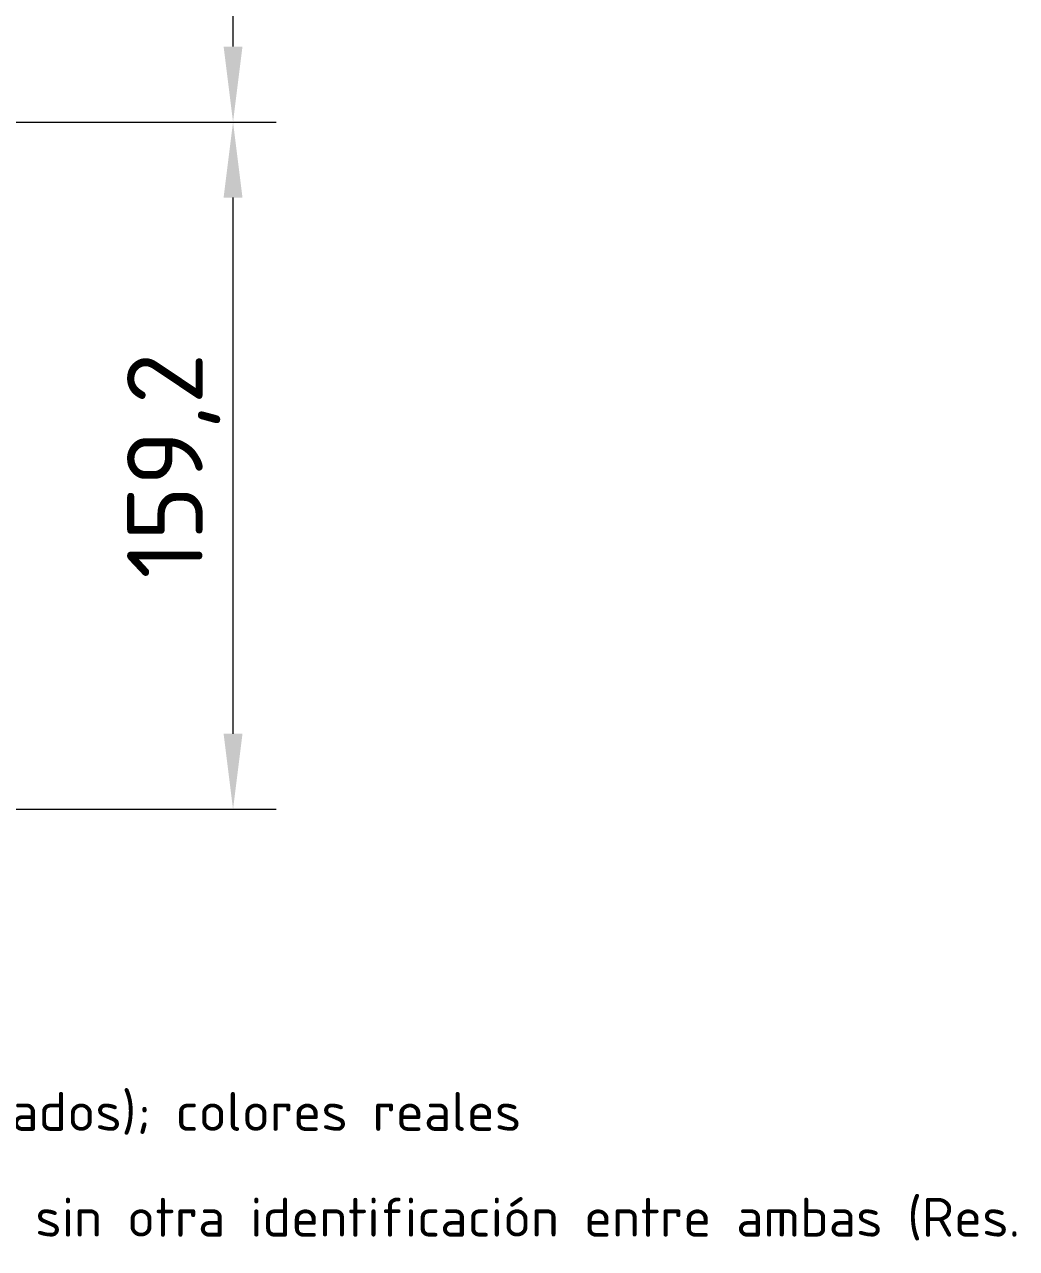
# Model space of a CAD drawing. Header units: millimetres. Extents: x 0 to 2208, y 0 to 420.
# Drawn here: x 2025.1 to 2071.1, y 208.7 to 265.4 of the extents above; entities that cross this region are included whole.
import ezdxf
from ezdxf.enums import TextEntityAlignment as Align

# ---------------------------------------------------------------- set-up
doc = ezdxf.new("R2010")
doc.units = ezdxf.units.MM
doc.layers.add('04-COTA', color=3, linetype='CONTINUOUS', lineweight=18)
doc.layers.add('06-TEXTO', color=7, linetype='CONTINUOUS', lineweight=25)
doc.styles.add('ISO3098', font='isocpeur.ttf')
doc.dimstyles.new('FLAMA-IRAM', dxfattribs={"dimtxt": 3.5, "dimasz": 3.5, "dimexe": 2, "dimexo": 1.5, "dimgap": 1, "dimtad": 1, "dimdec": 1, "dimtxsty": 'ISO3098', "dimblk": 'IRAM_FLECHA', "dimblk1": 'IRAM_FLECHA', "dimblk2": 'IRAM_FLECHA', "dimcen": 2.5, "dimclrd": 256, "dimclre": 256, "dimclrt": 256, "dimazin": 3, "dimtfac": 1, "dimtmove": 0, "dimatfit": 3, "dimlwd": 18, "dimlwe": 18})

# ---------------------------------------------------------------- blocks, each defined once
blk = doc.blocks.new('IRAM_FLECHA')
blk.add_solid([(0, 0), (-1, 0.125), (-1, -0.125)])

msp = doc.modelspace()

# ---------------------------------------------------------------- texts
at = {"layer": '06-TEXTO', "style": 'ISO3098'}
for s, p in [('cuerda 147 = panel central (arco 108° = 171 mm desarrollados); colores reales', (2004, 215)), ('Etiqueta de frente sobre el eje del manómetro; oblea inmediatamente debajo, sin otra identificación entre ambas (Res.', (2004, 210.1))]:
    msp.add_text(s, height=1.8, dxfattribs=at).set_placement(p, align=Align.MIDDLE_CENTER)

# ---------------------------------------------------------------- dimensions: what is measured, and where the dimension line sits
at = {"layer": '04-COTA'}
for base, p1, p2 in [((2034.797, 260.8414), (2020.0267, 260.8414), (2020.0267, 305.5707)), ((2034.797, 229), (2020.027, 229), (2020.027, 260.841))]:
    msp.add_linear_dim(base=base, p1=p1, p2=p2, angle=90, dimstyle='FLAMA-IRAM', override={"dimlfac": 5}, dxfattribs=at).render()

doc.saveas('drawing.dxf')
